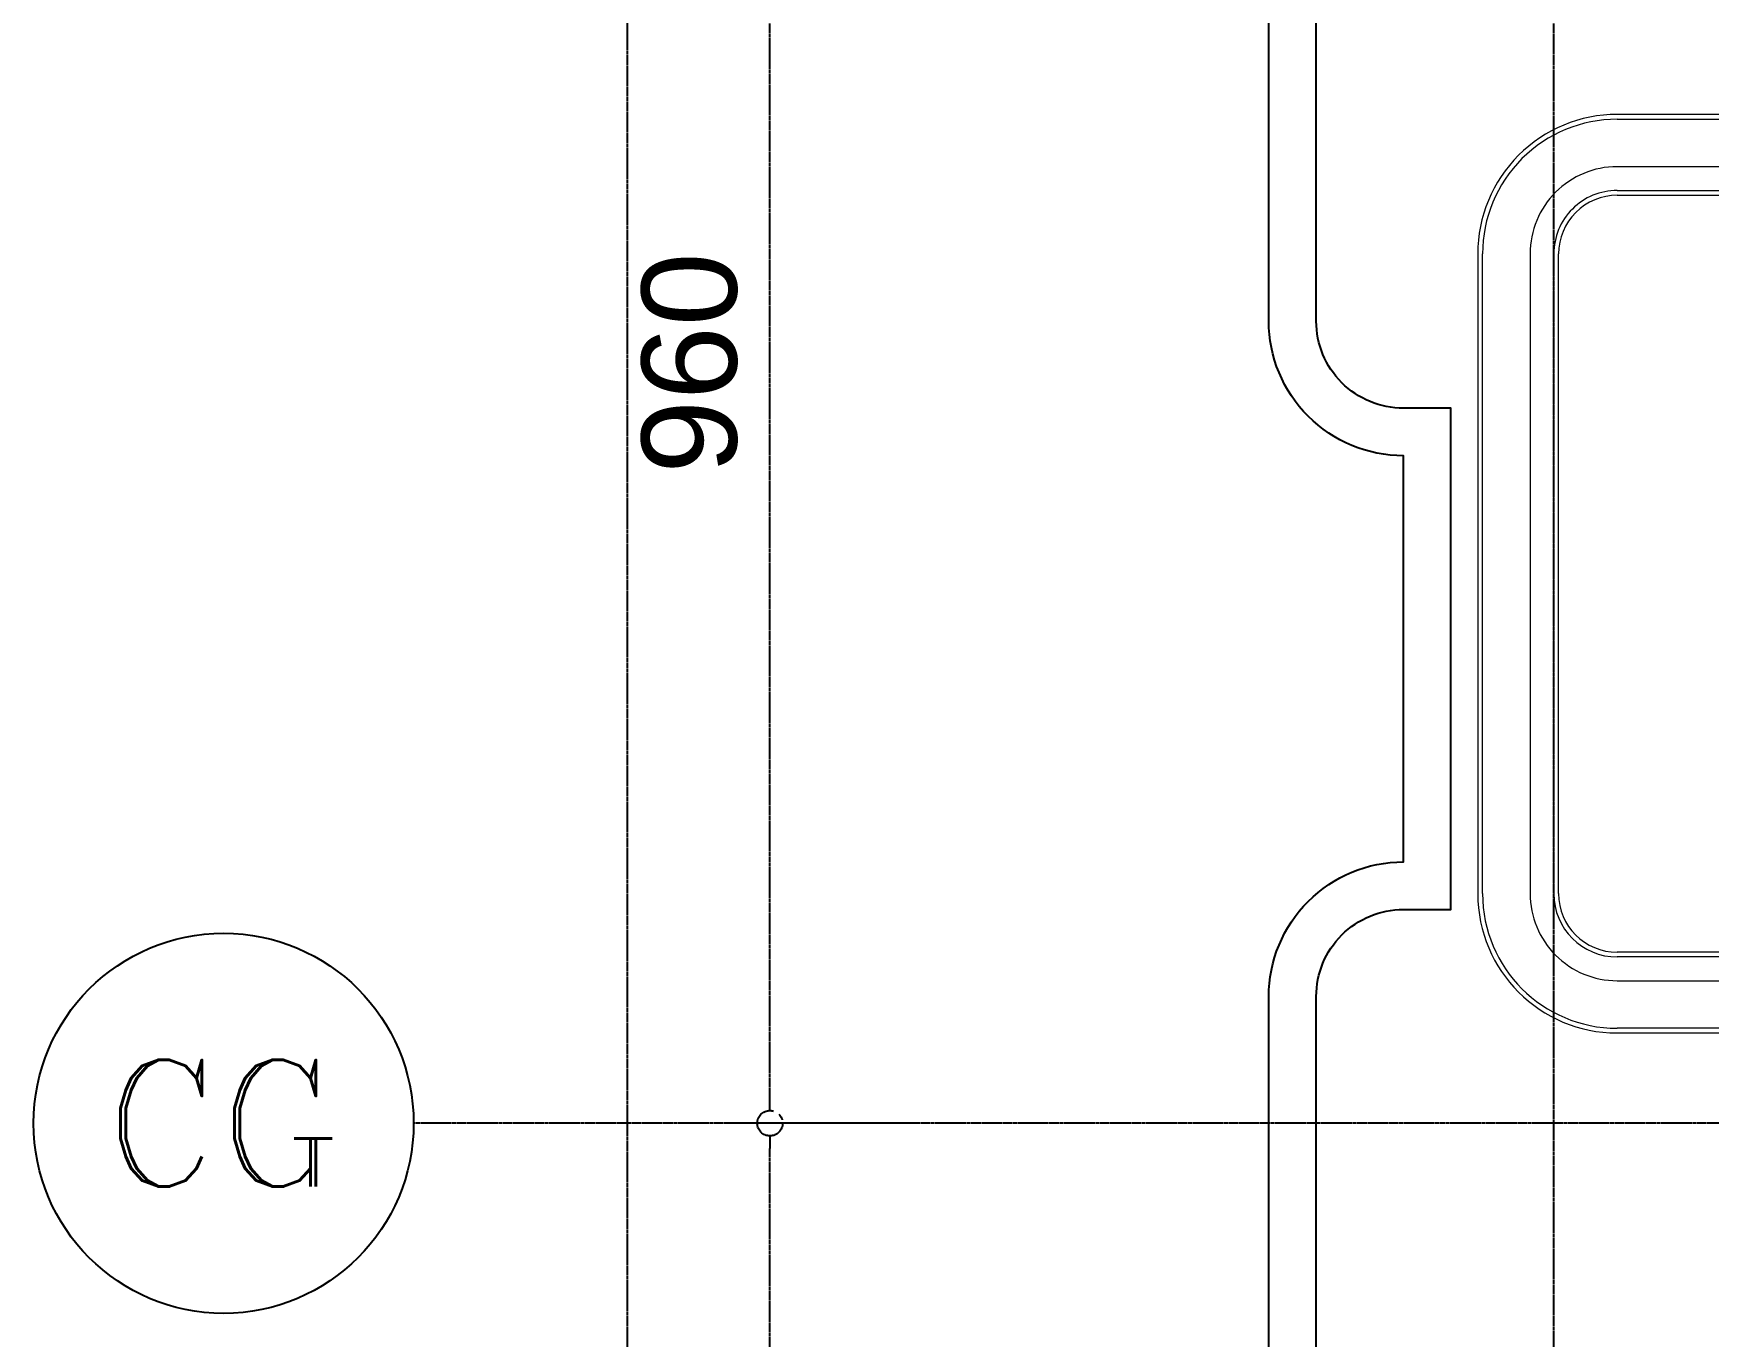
# Model space of a CAD drawing. Extents: x -18238 to -8686, y -1229 to 9502.
# Drawn here: x -18238 to -17180, y 6488 to 7311 of the extents above; entities that cross this region are included whole.
import ezdxf
from ezdxf.enums import TextEntityAlignment as Align

# ---------------------------------------------------------------- set-up
doc = ezdxf.new("R2010")
doc.units = 0
doc.linetypes.add('X-CUB3-LR20$0$COL-CEN-LIN', pattern=[3.25, 2.5, -0.25, 0.25, -0.25])
for name, color, linetype in [('X-CUB3-LR20$0$0-MC', 8, 'Continuous'), ('X-CUB3-LR20$0$0-NC', 8, 'Continuous'), ('X-CUB3-LR20$0$2_屋突二層平面圖_2_A-WALL-EX.Newcub', 8, 'Continuous'), ('X-CUB3-LR20$0$2_屋突二層平面圖_2_S-SLAB-SHOW.Newcub', 8, 'Continuous'), ('X-CUB3-LR20$0$A-BLOCK', 8, 'Continuous'), ('X-CUB3-LR20$0$ASP_8', 8, 'Continuous'), ('X-CUB3-LR20$0$CCL', 8, 'X-CUB3-LR20$0$COL-CEN-LIN')]:
    doc.layers.add(name, color=color, linetype=linetype)
doc.styles.add('X-CUB3-LR20$0$COL-NUM', font='romanc')
doc.styles.add('X-CUB3-LR20$0$DIM', font='', dxfattribs={"width": 0.8})
doc.styles.add('X-CUB3-LR20$0$Gen-Text', font='arial.ttf', dxfattribs={"height": 2.5})
doc.styles.get('X-CUB3-LR20$0$DIM').set_extended_font_data('MingLiU')
doc.dimstyles.new('X-CUB3-LR20$0$CIRL', dxfattribs={"dimtxt": 50, "dimasz": 25, "dimexe": 16, "dimexo": 0, "dimgap": 6, "dimtad": 1, "dimdsep": 46, "dimtxsty": 'X-CUB3-LR20$0$DIM', "dimblk": 'X-CUB3-LR20$0$_DotBlank', "dimcen": 10, "dimdle": 16, "dimclrd": 256, "dimclre": 256, "dimclrt": 6, "dimadec": 0, "dimazin": 0, "dimtfac": 1, "dimtix": 1, "dimtmove": 2, "dimatfit": 3, "dimldrblk": 'X-CUB3-LR20$0$ARROW', "dimfxl": 1, "dimtolj": 1, "dimtzin": 0, "dimarcsym": 0})

# ---------------------------------------------------------------- blocks, each defined once
blk = doc.blocks.new('X-CUB3-LR20$0$cn-y')
at = {"layer": 'X-CUB3-LR20$0$0-MC'}
blk.add_circle((-50, 0), 50, dxfattribs=at)
at = {"layer": 'X-CUB3-LR20$0$0-NC', "style": 'X-CUB3-LR20$0$COL-NUM'}
blk.add_attdef('GRID-Y', text='', height=50, dxfattribs=at).set_placement((-50, 0), align=Align.MIDDLE_CENTER)
blk = doc.blocks.new('X-CUB3-LR20$0$_DotBlank')
at = {"color": 0, "linetype": 'ByBlock', "lineweight": -2}
blk.add_line((-0.5, 0), (-1, 0), dxfattribs=at)
blk.add_circle((0, 0), 0.5, dxfattribs=at)
blk = doc.blocks.new('*D70')
at = {"layer": 'DefPoints', "color": 0, "transparency": 16777216}
for p in [(-5025, 9262.5), (-4935, 9262.5), (-4935, 1582.5)]:
    blk.add_point(p, dxfattribs=at)
at = {"layer": 'X-CUB3-LR20$0$CCL', "lineweight": -2}
for p, q in [((-4935, 9262.5), (-5045, 9262.5)), ((-5025, 1598.5), (-5025, 9246.5)), ((-4935, 1582.5), (-5045, 1582.5))]:
    blk.add_line(p, q, dxfattribs=at)
at = {"layer": 'X-CUB3-LR20$0$CCL', "lineweight": -2, "xscale": 16, "yscale": 16, "zscale": 16}
for p, rotation in [((-5025, 9262.5), 90), ((-5025, 1582.5), 270)]:
    blk.add_blockref('X-CUB3-LR20$0$_DotBlank', p, dxfattribs=dict(at, rotation=rotation))
at = {"layer": 'X-CUB3-LR20$0$CCL', "color": 6, "insert": (-5075.6, 5422.5), "char_height": 2.5, "attachment_point": 5, "rotation": 90, "style": 'X-CUB3-LR20$0$Gen-Text'}
blk.add_mtext('\\A1;{\\H24x;7680}', dxfattribs=at)
blk = doc.blocks.new('X-CUB3-LR20$0$ARROW')
at = {"color": 3}
blk.add_solid([(0, 0), (-2.4, -0.4), (-2.4, 0.4)], dxfattribs=at)
blk = doc.blocks.new('*D76')
at = {"layer": 'DefPoints', "color": 0, "transparency": 16777216}
for p in [(-4935, 7342.5), (-4845, 7342.5), (-4845, 6382.5)]:
    blk.add_point(p, dxfattribs=at)
at = {"layer": 'X-CUB3-LR20$0$CCL', "lineweight": -2}
for p, q in [((-4845, 7342.5), (-4955, 7342.5)), ((-4935, 6398.5), (-4935, 7326.5)), ((-4845, 6382.5), (-4955, 6382.5))]:
    blk.add_line(p, q, dxfattribs=at)
at = {"layer": 'X-CUB3-LR20$0$CCL', "lineweight": -2, "xscale": 16, "yscale": 16, "zscale": 16}
for p, rotation in [((-4935, 7342.5), 90), ((-4935, 6382.5), 270)]:
    blk.add_blockref('X-CUB3-LR20$0$_DotBlank', p, dxfattribs=dict(at, rotation=rotation))
at = {"layer": 'X-CUB3-LR20$0$CCL', "color": 6, "insert": (-4985.6, 6862.5), "char_height": 2.5, "attachment_point": 5, "rotation": 90, "style": 'X-CUB3-LR20$0$Gen-Text'}
blk.add_mtext('\\A1;{\\H24x;960}', dxfattribs=at)
blk = doc.blocks.new('*D77')
at = {"layer": 'DefPoints', "color": 0, "transparency": 16777216}
for p in [(-4935, 8302.5), (-4845, 8302.5), (-4845, 7342.5)]:
    blk.add_point(p, dxfattribs=at)
at = {"layer": 'X-CUB3-LR20$0$CCL', "lineweight": -2}
for p, q in [((-4845, 8302.5), (-4955, 8302.5)), ((-4935, 7358.5), (-4935, 8286.5)), ((-4845, 7342.5), (-4955, 7342.5))]:
    blk.add_line(p, q, dxfattribs=at)
at = {"layer": 'X-CUB3-LR20$0$CCL', "lineweight": -2, "xscale": 16, "yscale": 16, "zscale": 16}
for p, rotation in [((-4935, 8302.5), 90), ((-4935, 7342.5), 270)]:
    blk.add_blockref('X-CUB3-LR20$0$_DotBlank', p, dxfattribs=dict(at, rotation=rotation))
at = {"layer": 'X-CUB3-LR20$0$CCL', "color": 6, "insert": (-4985.6, 7822.5), "char_height": 2.5, "attachment_point": 5, "rotation": 90, "style": 'X-CUB3-LR20$0$Gen-Text'}
blk.add_mtext('\\A1;{\\H24x;960}', dxfattribs=at)
blk = doc.blocks.new('X-CUB3-LR20$0$CUB3-LR10')
at = {"layer": 'X-CUB3-LR20$0$CCL'}
for p, q in [((-4440, 0), (-4440, 9982.459)), ((720, 7342.459), (-5160, 7342.459))]:
    blk.add_line(p, q, dxfattribs=at)
at = {"layer": 'X-CUB3-LR20$0$A-BLOCK'}
ref = blk.add_blockref('X-CUB3-LR20$0$cn-y', (-5160, 7342.459), dxfattribs=dict(at, xscale=2.399999999999997, yscale=2.399999999999997, zscale=2.399999999999997))
ref.add_attrib('GRID-Y', 'CG', dxfattribs={"layer": 'X-CUB3-LR20$0$0-NC', "height": 80, "style": 'X-CUB3-LR20$0$COL-NUM'}).set_placement((-5280, 7342.459), align=Align.MIDDLE_CENTER)
at = {"layer": 'X-CUB3-LR20$0$CCL'}
for base, p1, p2, picture, middle in [((-5025, 9262.459), (-4935, 1582.459), (-4935, 9262.459), '*D70', (-5075.634, 5422.459)), ((-4935, 8302.459), (-4845, 7342.459), (-4845, 8302.459), '*D77', (-4985.634, 7822.459)), ((-4935, 7342.459), (-4845, 6382.459), (-4845, 7342.459), '*D76', (-4985.634, 6862.459))]:
    dim = blk.add_linear_dim(base=base, p1=p1, p2=p2, angle=90, text='{\\H24x;<>}', dimstyle='X-CUB3-LR20$0$CIRL', override={"dimtxt": 60, "dimasz": 16, "dimexe": 20, "dimgap": 20, "dimtxsty": 'X-CUB3-LR20$0$Gen-Text'}, dxfattribs=at)
    dim.commit()
    dim.dimension.update_dxf_attribs({"geometry": picture, "text_midpoint": middle})
blk = doc.blocks.new('X-CUB3-LR20')
at = {"layer": 'X-CUB3-LR20$0$2_屋突二層平面圖_2_A-WALL-EX.Newcub', "color": 12, "lineweight": 0, "ltscale": 10}
for p, q in [((-17238.1, 7256.5), (-16486.1, 7256.5)), ((-17238.1, 7211.5), (-16531.1, 7211.5)), ((-17323.1, 6767.5), (-17323.1, 7171.5)), ((-17278.1, 6767.5), (-17278.1, 7171.5)), ((-16531.1, 6727.5), (-17238.1, 6727.5)), ((-16486.1, 6682.5), (-17238.1, 6682.5))]:
    blk.add_line(p, q, dxfattribs=at)
at = {"layer": 'X-CUB3-LR20$0$2_屋突二層平面圖_2_A-WALL-EX.Newcub', "color": 12, "lineweight": 0, "ltscale": 10, "flags": 128}
for points in [[(-16483.1, 7259.5), (-17238.1, 7259.5)], [(-17238.1, 7208.5), (-16534.1, 7208.5)], [(-17326.1, 7171.5), (-17326.1, 6767.5)], [(-17275.1, 6767.5), (-17275.1, 7171.5)], [(-16534.1, 6730.5), (-17238.1, 6730.5)], [(-17238.1, 6679.5), (-16483.1, 6679.5)]]:
    blk.add_lwpolyline(points, dxfattribs=at)
at = {"layer": 'X-CUB3-LR20$0$2_屋突二層平面圖_2_A-WALL-EX.Newcub', "color": 12, "lineweight": 0, "ltscale": 10}
for centre, radius, start, end in [((-17238.1, 7171.5), 88, 90, 180.0006), ((-17238.1, 7171.5), 85, 90, 180.0006), ((-17238.1, 7171.5), 40, 90, 180.0008), ((-17238.1, 7171.5), 37, 90, 180.0009), ((-17238.1, 6767.5), 88, 180, 269.9994), ((-17238.1, 6767.5), 85, 180, 269.9994), ((-17238.1, 6767.5), 40, 180, 269.9992), ((-17238.1, 6767.5), 37, 180, 269.9991)]:
    blk.add_arc(centre, radius, start, end, dxfattribs=at)
at = {"layer": 'X-CUB3-LR20$0$2_屋突二層平面圖_2_S-SLAB-SHOW.Newcub', "color": 15, "lineweight": 0, "ltscale": 10, "flags": 128}
blk.add_lwpolyline([(-16516.1, 7226.5), (-17238.1, 7226.5, 0.414217), (-17293.1, 7171.5), (-17293.1, 6767.5, 0.414219), (-17238.1, 6712.5), (-16516.1, 6712.5)], format="xyb", close=True, dxfattribs=at)
at = {"layer": 'X-CUB3-LR20$0$ASP_8'}
for points in [[(-17373.1, 1497.5), (-17373.1, 1727.5, -0.414214), (-17458.1, 1812.5), (-17458.1, 6702.5, -0.414214), (-17373.1, 6787.5), (-17373.1, 7044, -0.414214), (-17458.1, 7129), (-17458.1, 8577.5, -0.414214), (-17258.1, 8777.5), (-12943.1, 8777.5, -0.414214), (-12743.1, 8577.5), (-12743.1, 767.5), (-14941.6, 767.5)], [(-17343.1, 1497.5), (-17343.1, 1757.5), (-17373.1, 1757.5), (-17373.1, 1757.5, -0.414214), (-17428.1, 1812.5), (-17428.1, 6702.5, -0.414214), (-17373.1, 6757.5), (-17343.1, 6757.5), (-17343.1, 7074), (-17373.1, 7074, -0.414214), (-17428.1, 7129), (-17428.1, 8577.5, -0.414214), (-17258.1, 8747.5), (-12943.1, 8747.5, -0.414214), (-12773.1, 8577.5), (-12773.1, 8577.5), (-12773.1, 797.5), (-14941.6, 797.5)]]:
    blk.add_lwpolyline(points, format="xyb", dxfattribs=at)
at = {"layer": 'X-CUB3-LR20$0$CCL'}
blk.add_blockref('X-CUB3-LR20$0$CUB3-LR10', (-12838.1, -720), dxfattribs=at)

msp = doc.modelspace()

# ---------------------------------------------------------------- block references
msp.add_blockref('X-CUB3-LR20', (0, 0))

doc.saveas('drawing.dxf')
